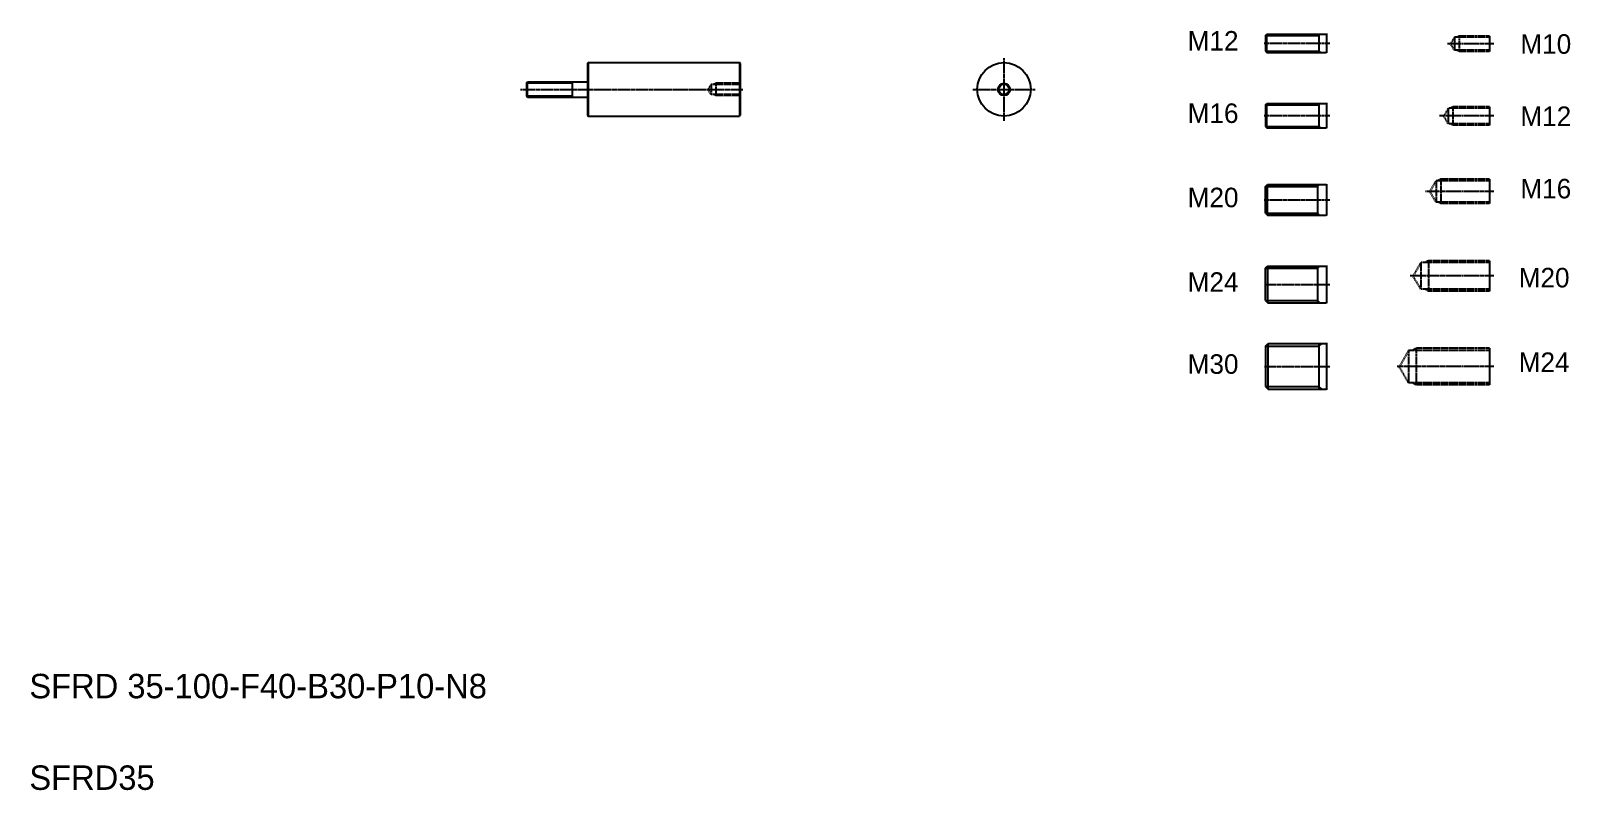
# Model space of a CAD drawing. Extents: x 38 to 1046, y 76 to 573.
import ezdxf

# ---------------------------------------------------------------- set-up
doc = ezdxf.new("R2010")
doc.units = 0
doc.linetypes.add('CENTER', pattern=[2, 1.25, -0.25, 0.25, -0.25])
doc.linetypes.add('DASHED', pattern=[0.75, 0.5, -0.25])
doc.layers.get('0').update_dxf_attribs({"linetype": 'CONTINUOUS'})
doc.layers.add('CENTER', color=1, linetype='CENTER')

msp = doc.modelspace()

# ---------------------------------------------------------------- linework, layer by layer
at = {"color": 7, "linetype": 'CONTINUOUS'}
for p, q in [((846.9, 570.1), (847.8, 571)), ((847.8, 571), (886.6, 571)), ((847.8, 559), (847.8, 571)), ((881.9, 571), (881.9, 559)), ((993.6, 569.7), (993.6, 559.7)), ((846.9, 559.9), (847.8, 559)), ((847.8, 559), (886.6, 559)), ((402.8, 551.8), (403.3, 552.3)), ((402.8, 551.8), (402.8, 517.8)), ((403.3, 552.3), (502.3, 552.3)), ((403.3, 552.3), (403.3, 517.3)), ((502.3, 552.3), (502.3, 517.3)), ((502.8, 551.8), (502.3, 552.3)), ((502.8, 551.8), (502.8, 517.8)), ((362.8, 539), (363.5, 539.8)), ((363.5, 539.8), (402.6, 539.8)), ((363.5, 529.8), (363.5, 539.8)), ((392.8, 539.8), (392.8, 529.8)), ((362.8, 530.5), (363.5, 529.8)), ((363.5, 529.8), (402.6, 529.8)), ((846.9, 524.7), (847.8, 525.6)), ((847.8, 525.6), (886.6, 525.6)), ((847.8, 509.6), (847.8, 525.6)), ((881.9, 525.6), (881.9, 509.6)), ((402.8, 517.8), (403.3, 517.3)), ((403.3, 517.3), (502.3, 517.3)), ((502.8, 517.8), (502.3, 517.3)), ((993.6, 523.4), (993.6, 511.4)), ((846.9, 510.5), (847.8, 509.6)), ((847.8, 509.6), (886.6, 509.6)), ((993.6, 476), (993.6, 460)), ((846.9, 471.2), (848.2, 472.5)), ((848.2, 452.5), (848.2, 472.5)), ((848.2, 472.5), (886.6, 472.5)), ((846.9, 453.7), (848.2, 452.5)), ((848.2, 452.5), (886.6, 452.5)), ((846.9, 417.6), (848.4, 419.1)), ((848.4, 419.1), (886.6, 419.1)), ((848.4, 395.1), (848.4, 419.1)), ((993.6, 422.6), (993.6, 402.6)), ((846.9, 396.6), (848.4, 395.1)), ((848.4, 395.1), (886.6, 395.1)), ((846.9, 366.6), (848.7, 368.4)), ((848.7, 368.4), (886.6, 368.4)), ((848.7, 338.4), (848.7, 368.4)), ((993.6, 365.2), (993.6, 341.2)), ((846.9, 340.1), (848.7, 338.4)), ((848.7, 338.4), (886.6, 338.4))]:
    msp.add_line(p, q, dxfattribs=at)
at = {"color": 3, "linetype": 'CONTINUOUS'}
for p, q in [((846.9, 570.1), (881.9, 570.1)), ((881.9, 570.1), (882.8, 571)), ((846.9, 559.9), (881.9, 559.9)), ((881.9, 559.9), (882.8, 559)), ((362.8, 539), (392.8, 539)), ((392.8, 539), (393.5, 539.8)), ((362.8, 530.5), (392.8, 530.5)), ((392.8, 530.5), (393.5, 529.8)), ((846.9, 524.7), (881.9, 524.7)), ((881.9, 524.7), (882.8, 525.6)), ((846.9, 510.5), (881.9, 510.5)), ((881.9, 510.5), (882.8, 509.6)), ((846.9, 471.2), (880.9, 471.2)), ((880.9, 471.2), (882.2, 472.5)), ((846.9, 453.7), (880.9, 453.7)), ((880.9, 453.7), (882.2, 452.5)), ((846.9, 417.6), (880.9, 417.6)), ((880.9, 417.6), (882.4, 419.1)), ((846.9, 396.6), (880.9, 396.6)), ((880.9, 396.6), (882.4, 395.1)), ((846.9, 366.6), (881.9, 366.6)), ((881.9, 366.6), (883.7, 368.4)), ((846.9, 340.1), (881.9, 340.1)), ((881.9, 340.1), (883.7, 338.4))]:
    msp.add_line(p, q, dxfattribs=at)
for p, q in [((846.9, 570.1), (846.9, 559.9)), ((362.8, 539), (362.8, 530.5)), ((502.8, 543.3), (502.8, 543.3)), ((502.8, 534.8), (502.8, 534.8)), ((846.9, 524.7), (846.9, 510.5)), ((846.9, 453.7), (846.9, 471.2)), ((846.9, 396.6), (846.9, 417.6)), ((846.9, 366.6), (846.9, 340.1))]:
    msp.add_line(p, q)
at = {"color": 7}
for p, q in [((886.9, 571.3), (886.9, 558.7)), ((886.9, 525.9), (886.9, 509.3)), ((880.9, 472.5), (880.9, 452.5)), ((886.9, 472.8), (886.9, 452.2)), ((880.9, 419.1), (880.9, 395.1)), ((886.9, 419.4), (886.9, 394.8)), ((881.9, 368.4), (881.9, 338.4)), ((886.9, 368.7), (886.9, 338.1))]:
    msp.add_line(p, q, dxfattribs=at)
at = {"color": 3, "linetype": 'DASHED'}
for p, q in [((970.6, 568.9), (968.1, 564.7)), ((970.6, 560.4), (968.1, 564.7)), ((993.6, 568.9), (970.6, 568.9)), ((970.6, 568.9), (970.6, 560.4)), ((973.6, 569.7), (972.3, 568.9)), ((993.6, 569.7), (973.6, 569.7)), ((973.6, 569.7), (973.6, 559.7)), ((993.6, 560.4), (970.6, 560.4)), ((973.6, 559.7), (972.3, 560.4)), ((993.6, 559.7), (973.6, 559.7)), ((483.8, 538.1), (481.8, 534.8)), ((483.8, 531.4), (481.8, 534.8)), ((502.8, 538.1), (483.8, 538.1)), ((483.8, 538.1), (483.8, 531.4)), ((486.8, 538.8), (485.7, 538.1)), ((502.8, 538.8), (486.8, 538.8)), ((486.8, 538.8), (486.8, 530.8)), ((502.8, 531.4), (483.8, 531.4)), ((486.8, 530.8), (485.7, 531.4)), ((502.8, 530.8), (486.8, 530.8)), ((966.6, 522.5), (963.6, 517.4)), ((966.6, 512.2), (963.6, 517.4)), ((966.6, 522.5), (966.6, 512.2)), ((993.6, 522.5), (966.6, 522.5)), ((969.6, 523.4), (968.1, 522.5)), ((969.6, 523.4), (969.6, 511.4)), ((993.6, 523.4), (969.6, 523.4)), ((993.6, 512.2), (966.6, 512.2)), ((969.6, 511.4), (968.1, 512.2)), ((993.6, 511.4), (969.6, 511.4)), ((958.6, 475), (954.5, 468)), ((993.6, 475), (958.6, 475)), ((958.6, 475), (958.6, 461)), ((961.6, 476), (959.8, 475)), ((993.6, 476), (961.6, 476)), ((961.6, 476), (961.6, 460)), ((958.6, 461), (954.5, 468)), ((993.6, 461), (958.6, 461)), ((961.6, 460), (959.8, 461)), ((993.6, 460), (961.6, 460)), ((948.6, 421.4), (943.5, 412.6)), ((993.6, 421.4), (948.6, 421.4)), ((948.6, 421.4), (948.6, 403.9)), ((953.6, 422.6), (951.4, 421.4)), ((993.6, 422.6), (953.6, 422.6)), ((953.6, 422.6), (953.6, 402.6)), ((948.6, 403.9), (943.5, 412.6)), ((993.6, 403.9), (948.6, 403.9)), ((953.6, 402.6), (951.4, 403.9)), ((993.6, 402.6), (953.6, 402.6)), ((940.6, 363.7), (934.5, 353.2)), ((993.6, 363.7), (940.6, 363.7)), ((940.6, 363.7), (940.6, 342.7)), ((945.6, 365.2), (943, 363.7)), ((993.6, 365.2), (945.6, 365.2)), ((945.6, 365.2), (945.6, 341.2)), ((940.6, 342.7), (934.5, 353.2)), ((993.6, 342.7), (940.6, 342.7)), ((945.6, 341.2), (943, 342.7)), ((993.6, 341.2), (945.6, 341.2))]:
    msp.add_line(p, q, dxfattribs=at)
at = {"color": 7, "linetype": 'CONTINUOUS'}
for radius in [17.5, 3.37]:
    msp.add_circle((675.6, 534.8), radius, dxfattribs=at)
at = {"color": 3, "linetype": 'CONTINUOUS'}
msp.add_circle((675.6, 534.8), 4, dxfattribs=at)
at = {"color": 7, "linetype": 'CONTINUOUS'}
for centre, radius, start, end in [((886.6, 571.3), 0.3, 270, 0), ((886.6, 558.7), 0.3, 0, 90), ((402.6, 540), 0.2, 270, 360), ((402.6, 529.6), 0.2, 0, 90), ((886.6, 525.9), 0.3, 270, 0), ((886.6, 509.3), 0.3, 0, 90), ((886.6, 472.8), 0.3, 270, 0), ((886.6, 452.2), 0.3, 0, 90), ((886.6, 419.4), 0.3, 270, 0), ((886.6, 394.8), 0.3, 0, 90), ((886.6, 368.7), 0.3, 270, 0), ((886.6, 338.1), 0.3, 0, 90)]:
    msp.add_arc(centre, radius, start, end, dxfattribs=at)
at = {"layer": 'CENTER', "color": 1, "linetype": 'CENTER'}
for p, q in [((845.9, 565), (889.1, 565)), ((996.4, 564.7), (966, 564.7)), ((675.6, 555.3), (675.6, 514.3)), ((358.9, 534.8), (504.8, 534.8)), ((655.1, 534.8), (696.1, 534.8)), ((845.9, 517.6), (889.1, 517.6)), ((996.4, 517.4), (960.6, 517.4)), ((996.4, 468), (951.6, 468)), ((845.9, 462.5), (889.1, 462.5)), ((846.2, 407.1), (889.1, 407.1)), ((996.4, 412.6), (941.6, 412.6)), ((846.2, 353.4), (889.1, 353.4)), ((996.4, 353.2), (933.2, 353.2))]:
    msp.add_line(p, q, dxfattribs=at)

# ---------------------------------------------------------------- texts
for s, height, p in [('M12', 12.8, (795.9, 560.2)), ('M10', 12.8, (1013.8, 558.1)), ('M16', 12.8, (795.9, 512.8)), ('M12', 12.8, (1013.8, 510.8)), ('M16', 12.8, (1013.8, 463.4)), ('M20', 12.8, (795.9, 457.6)), ('M24', 12.8, (795.9, 402.2)), ('M20', 12.8, (1012.7, 405.1)), ('M30', 12.8, (795.9, 348.5)), ('M24', 12.8, (1012.7, 349.7)), ('SFRD 35-100-F40-B30-P10-N8', 16, (37.3, 136)), ('SFRD35', 16, (37.3, 76))]:
    msp.add_text(s, height=height).set_placement(p)

doc.saveas('drawing.dxf')
